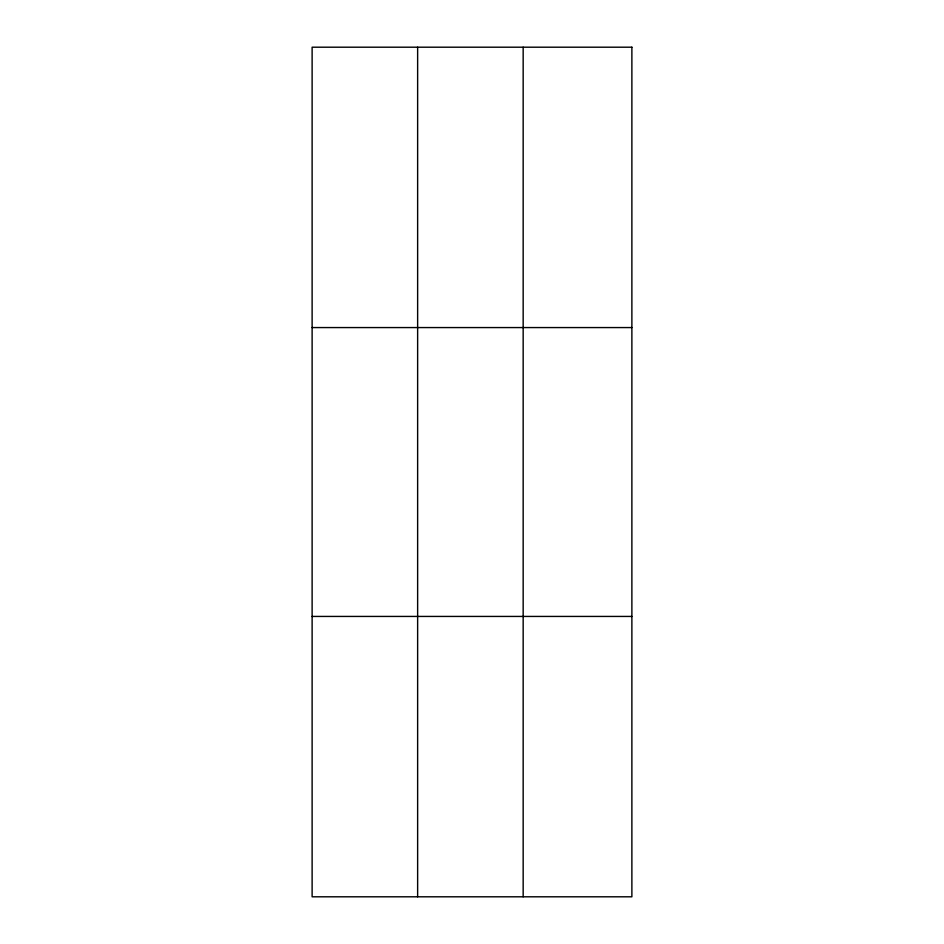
<?xml version="1.0" encoding="UTF-8"?>
<svg xmlns="http://www.w3.org/2000/svg" width="944" height="944" viewBox="0 0 944 944"><rect width="100%" height="100%" fill="white"/><g stroke="black" fill="none" stroke-linecap="round" stroke-linejoin="round"><path stroke-width="1.42" d="M417.637 47.2L417.637 896.8M523.165 47.2L523.165 896.8M312.122 327.568L631.878 327.568M312.122 616.432L631.878 616.432M631.878 47.2L631.878 896.8L312.122 896.8L312.122 47.2L631.878 47.2"/></g></svg>
